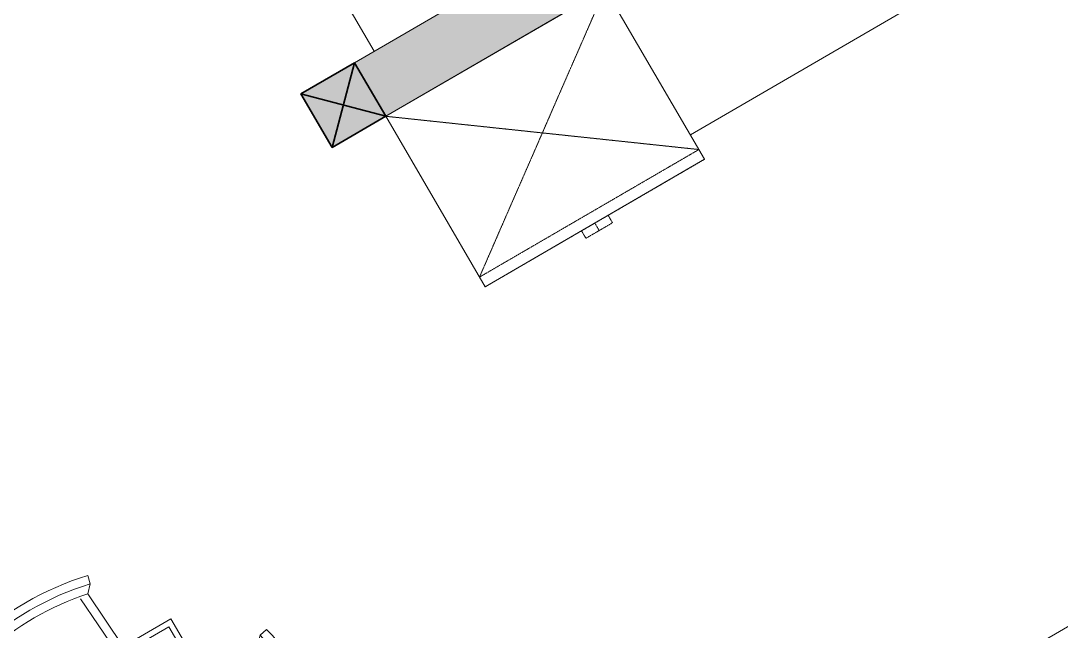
# Model space of a CAD drawing. Header units: millimetres. Extents: x 403824132 to 733479728, y 1974822364 to 2151530530.
# Drawn here: x 568552133 to 568555833, y 2063010212 to 2063012384 of the extents above; entities that cross this region are included whole.
import ezdxf

# ---------------------------------------------------------------- set-up
doc = ezdxf.new("R2010")
doc.units = ezdxf.units.MM
doc.linetypes.add('HIDDEN', pattern=[0.75, 0.5, -0.25])
for name, color, linetype, lineweight in [('A-COT VACH', 2, 'Continuous', 35), ('A-HATCH', 251, 'Continuous', 5), ('E- THAY', 9, 'Continuous', 20), ('E- Tuong', 4, 'Continuous', 13), ('E-NoiThat', 32, 'Continuous', 9), ('i_Hatch', 250, 'Continuous', 13), ('i_ThietBi', 32, 'Continuous', 13), ('LD-THAY', 9, 'Continuous', 13)]:
    doc.layers.add(name, color=color, linetype=linetype, lineweight=lineweight)

# ---------------------------------------------------------------- blocks, each defined once
blk = doc.blocks.new('A$C33A8190A')
at = {"layer": 'i_ThietBi', "linetype": 'HIDDEN'}
for p, q in [((-899.9224336948828, 40), (0, 700)), ((-899.9224336948828, 700), (0, 40))]:
    blk.add_line(p, q, dxfattribs=at)
at = {"layer": 'i_ThietBi'}
blk.add_lwpolyline([(-899.9224336948828, 700), (0, 700), (0, 0), (-899.9224336948828, 0)], close=True, dxfattribs=at)
at = {"layer": 'i_ThietBi', "linetype": 'HIDDEN'}
for points in [[(-899.9224336948828, 0), (0, 0), (0, 40), (-899.9224336948828, 40)], [(-449.9612168474705, 0), (-504.5205294382176, 0), (-504.5205294382176, -30.66110742175079), (-449.9612168474705, -30.66110742175079)], [(-395.4019042567234, 0), (-395.4019042567234, -30.66110742175079), (-449.9612168474705, -30.66110742175079), (-449.9612168474705, 0)]]:
    blk.add_lwpolyline(points, close=True, dxfattribs=at)
blk = doc.blocks.new('AAAAAAW')
at = {"color": 2, "linetype": 'Continuous'}
for p, q in [((7037145.422722901, 955091.7947491944), (7037138.366936312, 955121.8783971713)), ((7037145.422722901, 955091.7947491944), (7037170.7429759, 955065.8119493973)), ((7037583.602468624, 955065.8119392156), (7037608.922722901, 955091.7947377636)), ((7037608.922722901, 955091.7947377636), (7037615.978510975, 955121.8783853924)), ((7037716.496211364, 955091.7947491944), (7037709.440424773, 955121.8783971713)), ((7037716.496211364, 955091.7947491944), (7037741.816464359, 955065.8119493973)), ((7038154.675957083, 955065.8119392156), (7038179.99621136, 955091.7947377636)), ((7038179.99621136, 955091.7947377636), (7038187.051999435, 955121.8783853924)), ((7038377.293093964, 955085.2598176105), (7038370.237307375, 955115.3434655872)), ((7038840.793093966, 955085.2598061792), (7038847.848882037, 955115.3434538085)), ((7037170.7429759, 955065.8119493973), (7037155.767477582, 954841.1795581372)), ((7037598.577955858, 954841.1795472169), (7037583.602468624, 955065.8119392156)), ((7037741.816464359, 955065.8119493973), (7037726.840966045, 954841.1795581372)), ((7038169.651444319, 954841.1795472169), (7038154.675957083, 955065.8119392156)), ((7038377.293093964, 955085.2598176105), (7038402.613346962, 955059.2770178132)), ((7038402.613346962, 955059.2770178132), (7038388.073509827, 954841.17954183)), ((7038815.472839688, 955059.2770076316), (7038840.793093966, 955085.2598061792)), ((7038830.012666062, 954841.1795309308), (7038815.472839688, 955059.2770076316)), ((7036960.433261916, 954841.1795764954), (7036960.433240323, 953965.6795764957)), ((7038986.068196999, 954841.1795270824), (7036960.433261916, 954841.1795764954)), ((7038986.068175407, 953965.6795270821), (7038986.068196999, 954841.1795270824)), ((7036716.352981422, 954639.2572313192), (7036686.269333797, 954646.3130193922)), ((7039230.148467533, 954639.2571698644), (7039260.23211551, 954646.3129564537)), ((7036716.352981422, 954639.2572313192), (7036742.335779972, 954613.9369770396)), ((7036742.335779972, 954613.9369770396), (7036960.433256673, 954628.4768034169)), ((7039204.165667736, 954613.9369168669), (7038986.068191753, 954628.4767540016)), ((7039230.148467533, 954639.2571698644), (7039204.165667736, 954613.9369168669)), ((7036742.33576979, 954201.077484316), (7036716.352969993, 954175.7572313192)), ((7036960.433245773, 954186.5376471806), (7036742.33576979, 954201.077484316)), ((7038986.068180853, 954186.5375977657), (7039204.165657554, 954201.0774241429)), ((7039204.165657554, 954201.0774241429), (7039230.148456102, 954175.7571698644)), ((7036716.352969993, 954175.7572313192), (7036686.269322016, 954168.7014447292)), ((7039230.148456102, 954175.7571698644), (7039260.232103731, 954168.7013817908)), ((7036960.433240323, 953965.6795764957), (7038986.068175407, 953965.6795270821)), ((7037170.742943227, 953741.0471661384), (7037155.767455991, 953965.6795581371)), ((7037598.577934268, 953965.6795472169), (7037583.602435951, 953741.0471559565)), ((7037741.816431689, 953741.0471661384), (7037726.840944452, 953965.6795581371)), ((7038169.651422728, 953965.6795472169), (7038154.675924413, 953741.0471559565)), ((7038402.613314613, 953747.5820651292), (7038388.073488237, 953965.67954183)), ((7038830.012644473, 953965.6795309308), (7038815.472807338, 953747.5820549476)), ((7037145.422688949, 953715.0643675905), (7037170.742943227, 953741.0471661384)), ((7037583.602435951, 953741.0471559565), (7037608.922688949, 953715.0643561592)), ((7037716.496177409, 953715.0643675905), (7037741.816431689, 953741.0471661384)), ((7038154.675924413, 953741.0471559565), (7038179.996177413, 953715.0643561592)), ((7038377.293060333, 953721.5992665814), (7038370.237272262, 953691.5156189522)), ((7038377.293060333, 953721.5992665814), (7038402.613314613, 953747.5820651292)), ((7038815.472807338, 953747.5820549476), (7038840.793060335, 953721.5992551508)), ((7038840.793060335, 953721.5992551508), (7038847.848846923, 953691.5156071731)), ((7037145.422688949, 953715.0643675905), (7037138.366900875, 953684.980719961)), ((7037608.922688949, 953715.0643561592), (7037615.978475537, 953684.980708182)), ((7037716.496177409, 953715.0643675905), (7037709.440389338, 953684.980719961)), ((7038179.996177413, 953715.0643561592), (7038187.051964, 953684.980708182))]:
    blk.add_line(p, q, dxfattribs=at)
at = {"color": 8, "linetype": 'Continuous'}
for p, q in [((7037201.574537225, 955063.7565112115), (7037186.736068122, 954841.1795573734)), ((7037772.648025688, 955063.7565112115), (7037757.809556584, 954841.1795573734)), ((7036981.033261407, 954820.5795759876), (7036981.033240832, 953986.2795759876)), ((7038965.46819649, 954820.5795275904), (7036981.033261407, 954820.5795759876)), ((7038965.468175916, 953986.2795275906), (7038965.46819649, 954820.5795275904)), ((7036981.033240832, 953986.2795759876), (7038965.468175916, 953986.2795275906)), ((7037201.574504656, 953743.1026028028), (7037186.736046532, 953965.6795573732)), ((7037567.609343727, 953965.6795479804), (7037552.770874624, 953743.1025941421)), ((7037772.647993118, 953743.1026028028), (7037757.809534992, 953965.6795573732)), ((7038138.682832189, 953965.6795479804), (7038123.844363086, 953743.1025941421))]:
    blk.add_line(p, q, dxfattribs=at)
at = {"color": 8}
for p, q in [((7037567.609365319, 954841.1795479802), (7037552.770907192, 955063.7565025508)), ((7038138.682853783, 954841.1795479802), (7038123.844395657, 955063.7565025508)), ((7038433.444908287, 955057.221579628), (7038419.042100366, 954841.1795410664)), ((7038799.044075524, 954841.1795316949), (7038784.641278258, 955057.2215709669)), ((7037280.384742999, 954521.2280796304), (7036981.033260925, 954820.57957647)), ((7037407.663962567, 954478.8016696204), (7037065.886074668, 954820.5795743776)), ((7037499.406899352, 954521.2280742887), (7037200.055417278, 954820.5795711286)), ((7037626.686118918, 954478.8016642787), (7037284.908231019, 954820.5795690359)), ((7037872.759282049, 954611.7377330728), (7037663.917465735, 954820.5795596888)), ((7038110.502386771, 954475.8179956276), (7037765.740842226, 954820.579557178)), ((7038110.502386771, 954475.8179956276), (7037765.740842226, 954820.579557178)), ((7038294.672159762, 954568.8340786112), (7038042.926700451, 954820.5795503418)), ((7038965.468180854, 954186.5375982744), (7038331.426267175, 954820.579543227)), ((7038534.611231612, 954707.904238992), (7038421.935935168, 954820.5795409948)), ((7038560.067077477, 954778.6149164832), (7038518.102457408, 954820.579538623)), ((7038965.468194805, 954752.2230232236), (7038897.111692124, 954820.5795292764)), ((7038965.468185457, 954373.2137885074), (7038653.405170293, 954685.2768190644)), ((7036744.391216637, 954583.1054156113), (7036960.433255909, 954597.5082128778)), ((7039202.110229551, 954583.10535554), (7038986.068190991, 954597.5081634629)), ((7038326.003944462, 954537.502292367), (7038304.569516268, 954558.9367216205)), ((7038341.625459909, 954521.8807761502), (7038333.990938103, 954529.5152983344)), ((7038877.226679875, 953986.2795297664), (7038350.377441702, 954513.1287939256)), ((7038212.025921906, 954374.2944554848), (7038123.983552631, 954462.3368291019)), ((7038212.025921906, 954374.2944554848), (7038123.983552631, 954462.3368291019)), ((7038233.282321469, 954353.0380548736), (7038214.693738082, 954371.6266391751)), ((7038233.282321469, 954353.0380548736), (7038214.693738082, 954371.6266391751)), ((7038208.822534008, 954275.6744645387), (7038155.601987549, 954328.8950136232)), ((7038466.728966109, 954119.5913987192), (7038252.025447872, 954334.2949275478)), ((7038404.503570898, 954181.8167969981), (7038252.025447872, 954334.2949275478)), ((7038965.468183087, 954277.047266266), (7038930.591019311, 954311.9244317621)), ((7037366.333240353, 953986.2795558949), (7037114.227448499, 954238.3853601805)), ((7037585.355396701, 953986.2795505532), (7037333.249604849, 954238.3853548388)), ((7038034.355396701, 953986.2795505532), (7037782.249604851, 954238.3853548388)), ((7038498.21744516, 953986.2795391136), (7038221.817682953, 954262.6793149546)), ((7036960.433246536, 954217.5062377196), (7036744.391207975, 954231.9090456428)), ((7038986.068181617, 954217.5061883045), (7039202.11022089, 954231.9089855714)), ((7037670.208210442, 953986.2795484607), (7037573.665906617, 954082.8218570488)), ((7038119.208210444, 953986.2795484607), (7038022.665906617, 954082.8218570488)), ((7038600.040821647, 953986.2795366023), (7038560.067058924, 954026.2533013006)), ((7038433.444876042, 953749.6375017943), (7038419.042078775, 953965.6795410663)), ((7038799.044053933, 953965.6795316949), (7038784.641246012, 953749.6374931328))]:
    blk.add_line(p, q, dxfattribs=at)
at = {"color": 2, "linetype": 'Continuous'}
for centre, radius, start, end in [((7037377.172698532, 954103.6859681986), 1045.822171541417, 76.80048340270088, 103.1995137473424), ((7037948.246186994, 954103.6859681986), 1045.822171541417, 76.80048340270088, 103.1995137473424), ((7038609.043069596, 954097.1510366142), 1045.822171541417, 76.80048340270088, 103.1995137473424), ((7037377.172698532, 954103.6859681986), 984.0221715414186, 77.89044481323005, 102.1095523488644), ((7037948.246186994, 954103.6859681986), 984.0221715414186, 77.89044481323005, 102.1095523488644), ((7038609.043069596, 954097.1510366142), 1014.922171541418, 76.80048340270088, 103.1995137473424), ((7038609.043069596, 954097.1510366142), 984.0221715414186, 77.89044481323005, 102.1095523488644), ((7037704.461750989, 954407.5072069481), 1045.822171541417, 166.8004834466142, 193.1995137511709), ((7038242.039686537, 954407.5071942328), 1045.822171541417, 346.8004834222621, 13.19951373493623), ((7037704.461750989, 954407.5072069481), 1014.922171541418, 166.8004834466142, 193.1995137511709), ((7037704.461750989, 954407.5072069481), 984.0221715414186, 167.8904447942521, 192.1095524362199), ((7038242.039686537, 954407.5071942328), 984.0221715414186, 347.8904447600133, 12.10955240687231), ((7038242.039686537, 954407.5071942328), 1014.922171541418, 346.8004834222621, 13.19951373493623), ((7037377.172713316, 954703.1731371556), 984.0221715414186, 257.89044481323, 282.1095523488645), ((7037948.246201779, 954703.1731371556), 984.0221715414186, 257.89044481323, 282.1095523488645), ((7038609.043084702, 954709.7080361464), 1014.922171541418, 256.8004834027009, 283.1995137473425), ((7038609.043084702, 954709.7080361464), 984.0221715414186, 257.89044481323, 282.1095523488645), ((7037377.172713316, 954703.1731371556), 1045.822171541417, 256.8004834027009, 283.1995137473425), ((7037377.172713316, 954703.1731371556), 1014.922171541418, 256.8004834027009, 283.1995137473425), ((7037948.246201779, 954703.1731371556), 1045.822171541417, 256.8004834027009, 283.1995137473425), ((7037948.246201779, 954703.1731371556), 1014.922171541418, 256.8004834027009, 283.1995137473425), ((7038609.043084702, 954709.7080361464), 1045.822171541417, 256.8004834027009, 283.1995137473425)]:
    blk.add_arc(centre, radius, start, end, dxfattribs=at)
at = {"color": 8, "linetype": 'Continuous'}
for centre in [(7037377.172698532, 954103.6859681986), (7037948.246186994, 954103.6859681986)]:
    blk.add_arc(centre, 1014.922171541418, 76.80048340270088, 103.1995137473424, dxfattribs=at)
at = {"color": 8}
for centre, radius, start, end in [((7038160.864861967, 954564.3602552128), 37.56386467009188, 166.0384723078694, 254.4359223569285), ((7038106.742750776, 954532.8133772865), 44.28682309241754, 353.9865708197663, 66.48782375426768), ((7038165.082215165, 954576.9880288466), 23.71430456975139, 158.7907787030892, 250.7624297853872), ((7038139.730157658, 954565.286293598), 20.53877804133036, 328.6409303441316, 80.91227821331633), ((7038215.484375651, 954585.4545418515), 30.87220209516123, 147.0310155199571, 225.0700473188842), ((7038174.141566833, 954581.0723694302), 26.21356438686432, 318.1933990584165, 53.90766383716564), ((7038259.258564968, 954564.254286107), 37.56386467009188, 126.0384722685216, 214.4359224009603), ((7038197.520680212, 954574.87699804), 44.28682309241754, 313.9865707637572, 26.48782383021965), ((7038270.606221389, 954571.2168595504), 23.71430456975139, 118.7907786233415, 210.7624298171029), ((7038243.663688168, 954578.5487987378), 20.53877804133036, 288.6409302818126, 40.91227818012279), ((7038314.65868596, 954545.3047005319), 30.87220209516123, 107.0310154585595, 185.0700473473505), ((7038280.1714509, 954568.5224069677), 26.21356438686432, 278.1933989877536, 13.90766386556039), ((7038084.851002918, 954522.5315027056), 26.21356438686432, 358.193399000597, 93.9076638450256), ((7038113.704625768, 954552.4630867898), 30.87220209516123, 187.0310155221967, 265.0700473164075), ((7038110.562171811, 954517.446413816), 29.076542895512, 8.578276167023063, 117.9127010847434), ((7038127.947053817, 954551.93063196), 32.21870847391171, 195.8330252398021, 290.6579521340827), ((7038198.727743288, 954550.5274936069), 32.21870847391171, 155.8330252367505, 250.6579520107867), ((7038163.244122864, 954535.2858366572), 29.076542895512, 328.5782761256177, 77.91270120002464), ((7038237.32774312, 954526.654558365), 23.19747010121643, 141.2967014666794, 236.1216283109957), ((7038209.842963961, 954522.4442966986), 20.93511088476864, 314.0419523986267, 63.37637743995557), ((7038279.371687027, 954529.3199849634), 32.21870847391171, 115.8330252592557, 210.6579520433989), ((7038242.392508534, 954540.452629925), 29.076542895512, 288.5782761539557, 37.91270111384553), ((7038334.564398745, 954500.9268559181), 37.56386467009188, 86.03847225714806, 174.4359223617684), ((7038294.098582825, 954548.7486727171), 44.28682309241754, 273.986570869189, 346.4878238609024), ((7038068.637428108, 954488.3194396122), 20.53877804133036, 8.640930332527972, 120.9122781611231), ((7038080.536500483, 954513.5794773072), 23.71430456975139, 198.7907787265376, 290.7624298312242), ((7038105.934092498, 954480.4522417705), 29.076542895512, 8.578276167023063, 117.9127010847434), ((7038123.318974506, 954514.9364599142), 32.21870847391171, 195.8330252398021, 290.6579521340827), ((7038142.181750304, 954490.2412849679), 23.19747010121643, 21.29670151271758, 116.1216283637296), ((7038152.277946333, 954516.1489327687), 20.93511088476864, 194.0419524087804, 303.3763773696843), ((7038153.93732479, 954511.1250798728), 20.93511088476864, 354.0419523984777, 103.3763773924367), ((7038172.285583089, 954532.0172029258), 23.19747010121643, 181.2967014621411, 276.1216282906643), ((7038226.645637336, 954506.2007362287), 23.19747010121643, 141.2967014666794, 236.1216283109957), ((7038199.160858178, 954501.990474562), 20.93511088476864, 314.0419523986267, 63.37637743995557), ((7038279.018059768, 954476.8465139336), 23.19747010121643, 101.2967014291699, 196.1216283250585), ((7038255.257193407, 954491.2881418671), 20.93511088476864, 274.0419524061677, 23.37637735860937), ((7038301.170838391, 954479.3373005872), 23.19747010121643, 101.2967014291699, 196.1216283250585), ((7038277.409972029, 954493.7789285207), 20.93511088476864, 274.0419524061677, 23.37637735860937), ((7038323.378001211, 954489.9487061196), 23.19747010121643, 101.2967014291699, 196.1216283250585), ((7038299.617134851, 954504.3903340531), 20.93511088476864, 274.0419524061677, 23.37637735860937), ((7038347.732663832, 954498.9663636228), 23.71430456975139, 78.79077875017815, 170.7624298151291), ((7038331.806365633, 954521.9012814198), 20.53877804133036, 248.640930309227, 0.9122781916095888), ((7038064.240796627, 954442.2398461036), 44.28682309241754, 33.98657080542964, 106.4878237929903), ((7038085.422796902, 954501.1951791152), 37.56386467009188, 206.0384723226221, 294.4359223499702), ((7038112.364134434, 954454.96583115), 20.93511088476864, 34.0419524221702, 143.3763773518689), ((7038112.990517912, 954482.7641589995), 23.19747010121643, 221.2967014695181, 316.1216282828821), ((7038137.553670992, 954453.2471129216), 23.19747010121643, 21.29670151271758, 116.1216283637296), ((7038147.649867021, 954479.154760723), 20.93511088476864, 194.0419524087804, 303.3763773696843), ((7038149.309245477, 954474.130907827), 20.93511088476864, 354.0419523984777, 103.3763773924367), ((7038167.657503777, 954495.02303088), 23.19747010121643, 181.2967014621411, 276.1216282906643), ((7038256.810896947, 954466.2351084013), 23.19747010121643, 101.2967014291699, 196.1216283250585), ((7038233.050030584, 954480.676736335), 20.93511088476864, 274.0419524061677, 23.37637735860937), ((7038327.516608225, 954461.2371629836), 32.21870847391171, 75.8330252798322, 170.6579520891057), ((7038306.344840287, 954493.5350215216), 29.076542895512, 248.5782761436271, 357.9127011445724), ((7038364.822794792, 954450.800119796), 30.87220209516123, 67.03101551501791, 145.070047311018), ((7038353.32809403, 954490.7538822085), 26.21356438686432, 238.1933989526573, 333.9076638611759), ((7038054.079806449, 954420.2917289478), 26.21356438686432, 38.19339903106032, 133.907663794871), ((7038056.943312474, 954461.7674038706), 30.87220209516123, 227.0310154635651, 305.0700473569482), ((7038097.278417605, 954401.6090936648), 29.076542895512, 48.57827619212944, 157.9127011500429), ((7038088.429981718, 954439.2003241244), 32.21870847391171, 235.8330252244034, 330.657952103282), ((7038115.695491836, 954434.7954010292), 20.93511088476864, 74.04195241248634, 183.3763773748825), ((7038098.306908705, 954456.4927871642), 23.19747010121643, 261.2967014186915, 356.1216283236893), ((7038129.02847887, 954420.7452425793), 20.93511088476864, 34.0419524221702, 143.3763773518689), ((7038129.654862347, 954448.5435704284), 23.19747010121643, 221.2967014695181, 316.1216282828821), ((7038300.269132542, 954420.695530816), 23.19747010121643, 61.29670138083022, 156.1216283010965), ((7038291.350152394, 954447.0316501486), 20.93511088476864, 234.0419523506694, 343.3763773674817), ((7038351.545926792, 954404.0095730143), 37.56386467009188, 46.03847227554484, 134.4359223381847), ((7038351.286584691, 954466.6541351308), 44.28682309241754, 233.9865708583101, 306.4878237622672), ((7038063.650577806, 954383.6618831006), 20.53877804133036, 48.64093034705945, 160.9122782149553), ((7038056.528956799, 954410.6607708916), 23.71430456975139, 238.7907787245383, 330.7624297763851), ((7038089.901954452, 954345.5367663474), 44.28682309241754, 73.98657077435878, 146.487823853711), ((7038068.232550465, 954404.3146988812), 37.56386467009188, 246.0384722620045, 334.4359223452029), ((7038132.359836273, 954400.574812458), 20.93511088476864, 74.04195241248634, 183.3763773748825), ((7038114.971253141, 954422.272198593), 23.19747010121643, 261.2967014186915, 356.1216283236893), ((7038147.808154478, 954366.8132248772), 20.93511088476864, 74.04195241248634, 183.3763773748825), ((7038130.419571348, 954388.510611012), 23.19747010121643, 261.2967014186915, 356.1216283236893), ((7038289.16500685, 954397.54534997), 23.19747010121643, 61.29670138083022, 156.1216283010965), ((7038280.246026702, 954423.8814693023), 20.93511088476864, 234.0419523506694, 343.3763773674817), ((7038280.455242553, 954364.0214559578), 23.19747010121643, 21.29670151271758, 116.1216283637296), ((7038290.55143858, 954389.9291037588), 20.93511088476864, 194.0419524087804, 303.3763773696843), ((7038320.634963135, 954378.1357367112), 32.21870847391171, 35.83302519554897, 130.6579521139745), ((7038325.177111241, 954416.4862818924), 29.076542895512, 208.5782762019431, 317.9127011147625), ((7038360.373222931, 954394.0433511492), 23.71430456975139, 38.79077873122104, 130.7624297534186), ((7038362.915251687, 954421.8497446092), 20.53877804133036, 208.640930279084, 320.9122781664652), ((7038096.226162137, 954322.1921745135), 26.21356438686432, 78.19339905206539, 173.9076638591698), ((7038141.327184669, 954335.6479776296), 29.076542895512, 88.57827616241256, 197.9127011192987), ((7038110.38571235, 954358.7568658616), 32.21870847391171, 275.8330252209153, 10.65795208600727), ((7038163.656738953, 954334.2176302464), 20.93511088476864, 74.04195241248634, 183.3763773748825), ((7038146.268155825, 954355.9150163813), 23.19747010121643, 261.2967014186915, 356.1216283236893), ((7038196.861053362, 954337.5702452223), 20.93511088476864, 114.0419523437152, 223.3763773117279), ((7038169.593814915, 954343.014241502), 23.19747010121643, 301.2967015264796, 36.12162830225017), ((7038218.189552687, 954351.9308181535), 23.19747010121643, 101.2967014291699, 196.1216283250585), ((7038194.428686327, 954366.3724460877), 20.93511088476864, 274.0419524061677, 23.37637735860937), ((7038253.234778957, 954346.6994187515), 20.93511088476864, 154.0419523914508, 263.3763773242558), ((7038228.847529118, 954333.3427188359), 23.19747010121643, 341.2967014435073, 76.12162829414673), ((7038257.09713134, 954375.1553028164), 20.93511088476864, 154.0419523914508, 263.3763773242558), ((7038232.7098815, 954361.7986029008), 23.19747010121643, 341.2967014435073, 76.12162829414673), ((7038290.077492633, 954345.3583725892), 29.076542895512, 168.5782761480717, 277.9127012197869), ((7038261.946750029, 954318.8997870913), 32.21870847391171, 355.8330252301698, 90.65795206909667), ((7038302.257303342, 954318.8511111914), 37.56386467009188, 6.038472303033162, 94.43592237225668), ((7038342.325784108, 954367.006331792), 44.28682309241754, 193.9865708309115, 266.4878238591177), ((7038342.504358027, 954346.1605432902), 30.87220209516123, 27.03101555694677, 105.0700473217795), ((7038359.380689807, 954384.1555521948), 26.21356438686432, 198.1933989973413, 293.9076638256041), ((7038071.759685093, 954355.8050110372), 30.87220209516123, 267.0310155412907, 345.0700473558866), ((7038127.103009433, 954300.2840579314), 20.53877804133036, 88.64093032891655, 200.912278212519), ((7038104.292980678, 954316.3887161831), 23.71430456975139, 278.7907786557149, 10.7624298022046), ((7038171.719083309, 954287.9525837213), 44.28682309241754, 113.9865708465742, 186.487823826739), ((7038117.337630056, 954319.0502679556), 37.56386467009188, 286.0384722807776, 14.43592238516387), ((7038217.469485988, 954313.4328328872), 29.076542895512, 128.578276183737, 237.9127010852361), ((7038178.912836042, 954311.2464732813), 32.21870847391171, 315.8330252510097, 50.65795208440854), ((7038271.409039325, 954296.4315773176), 44.28682309241754, 153.9865708132504, 226.487823876318), ((7038209.761223122, 954285.2980611464), 37.56386467009188, 326.0384723287325, 54.43592236488907), ((7038322.434152802, 954325.2094143416), 20.53877804133036, 168.6409303374863, 280.912278228853), ((7038302.613240588, 954305.5424657372), 23.71430456975139, 358.7907786943965, 90.76242977381158), ((7038191.569321823, 954274.1347112649), 26.21356438686432, 118.193398926501, 213.9076638475686), ((7038151.220998213, 954284.1568895936), 30.87220209516123, 307.0310155370275, 25.07004733187579), ((7038229.304624992, 954277.1993751432), 20.53877804133036, 128.6409304036603, 240.9122781779852), ((7038201.479254463, 954274.8742552092), 23.71430456975139, 318.7907786996188, 50.76242977788307), ((7038295.497161468, 954298.605960268), 26.21356438686432, 158.1933989938039, 253.9076637912073), ((7038258.146420295, 954280.3479918131), 30.87220209516123, 347.0310155219983, 65.07004738806286)]:
    blk.add_arc(centre, radius, start, end, dxfattribs=at)
blk = doc.blocks.new('COT220')
at = {"layer": 'i_Hatch'}
h = blk.add_hatch(color=256, dxfattribs=at)
h.dxf.hatch_style = 1
h.paths.add_polyline_path([(-124343785.6764652, 101818213.3575816), (-124343565.6764652, 101818213.3575816), (-124343565.6764652, 101818433.3575816), (-124343785.6764652, 101818433.3575816)])
at = {"layer": 'A-COT VACH'}
for p, q in [((-124343785.6764652, 101818433.3575816), (-124343565.6764652, 101818213.3575816)), ((-124343785.6764652, 101818213.3575816), (-124343565.6764652, 101818433.3575816))]:
    blk.add_line(p, q, dxfattribs=at)
blk.add_lwpolyline([(-124343785.6764652, 101818213.3575816), (-124343565.6764652, 101818213.3575816), (-124343565.6764652, 101818433.3575816), (-124343785.6764652, 101818433.3575816)], close=True, dxfattribs=at)
blk = doc.blocks.new('LUOICOTA-BT4')
at = {"layer": 'E- Tuong'}
blk.add_blockref('COT220', (131377081.6763905, -101034234.3390051), dxfattribs=at)
blk = doc.blocks.new('MB TANG 1')
at = {"layer": 'A-HATCH'}
h = blk.add_hatch(color=256, dxfattribs=at)
h.dxf.hatch_style = 1
h.paths.add_polyline_path([(7038960.168316902, 707144.9860604107), (7035160.168247312, 707144.9860604107), (7035160.168247312, 705634.9568663008), (7035380.168247312, 705634.9568663008), (7035380.168247312, 706924.9860604106), (7038960.168316902, 706924.9860604106)])
h.paths.add_polyline_path([(7038960.168320715, 703544.9486484798), (7035380.152217283, 703544.9486484798), (7035380.152217283, 704834.9568663008), (7035160.152217163, 704834.9568663008), (7035160.152217163, 703324.9646822959), (7035880.183608012, 703324.9646822959), (7035880.18360796, 702325.0308779016), (7036100.18360808, 702325.0308779016), (7036100.18360808, 703324.9817994088), (7038960.168320715, 703324.9817994088)])
h.paths.add_polyline_path([(7043880.168313801, 707145.0088893026), (7041933.906659975, 707145.0088893026), (7041933.906659975, 706925.0088893026), (7043660.168313802, 706925.0088893026), (7043660.168313802, 706035.1155964686), (7043880.168313801, 706035.1155964686)])
h.paths.add_polyline_path([(7043880.168315102, 704434.882763032), (7043660.168315102, 704434.882763032), (7043660.168317615, 703544.9875112028), (7041860.154902961, 703544.9875112028), (7041860.154540998, 702524.9611106453), (7042080.154540998, 702524.9611106453), (7042080.154857459, 703324.9875112026), (7043880.168318237, 703324.9875112026)])
h.paths.add_polyline_path([(7043880.168313801, 699524.9935334176), (7042080.154517087, 699524.9935334176), (7042080.154511662, 700324.9852359502), (7041860.154511661, 700324.9852359502), (7041860.154516998, 699524.9821937935), (7041860.153814139, 699304.9935334176), (7043660.168313802, 699304.9935334176), (7043660.168313802, 698796.1543634721), (7043880.168313801, 698796.1543634725)])
h.paths.add_polyline_path([(7036100.180572143, 700524.9607856931), (7035880.180572143, 700524.9607856931), (7035880.183571093, 699524.9707046003), (7035160.168285933, 699524.9707046003), (7035160.168285937, 699158.9150465301), (7035380.168285936, 699158.9150465301), (7035380.168285936, 699414.9707046003), (7037570.168336984, 699414.9707046003), (7037570.168415433, 699304.9875062642), (7037680.168415429, 699304.9875847225), (7037680.168336973, 699414.9878215939), (7038960.168355495, 699414.9878215939), (7038960.168355495, 699524.9707046003), (7036100.183571211, 699524.9707046003)])
h.paths.add_polyline_path([(7035980.169401856, 698104.9851480604), (7038050.162296792, 698104.9847530331), (7038050.162313618, 698214.9847530313), (7037680.169192888, 698214.9848880324), (7037680.168267086, 698504.9874859988), (7037570.168267087, 698504.9874075404), (7037570.169192888, 698214.9849048578), (7035380.168285937, 698214.9852372538), (7035380.168285937, 698358.9150465303), (7035160.168285937, 698358.9150465303), (7035160.168285935, 697798.0609133199), (7035380.168285937, 697798.0609133199), (7035380.168285937, 697954.9851656504), (7035980.169401856, 697954.9851656504)])
h.paths.add_polyline_path([(7035380.168285937, 698104.9852373125), (7035925.169401855, 698104.9851564732), (7035925.169401855, 698009.9851656504), (7035380.168285937, 698009.9851656504)], flags=16)
h.paths.add_polyline_path([(7035380.168285935, 696998.06091332), (7035160.168285935, 696998.06091332), (7035160.168285935, 693980.1993016414), (7035380.168285937, 693980.1993016414)])
h.paths.add_polyline_path([(7035800.159019865, 692534.9816183008), (7035380.168285936, 692534.9816183001), (7035380.168285935, 693180.1993016414), (7035160.168285935, 693180.1993016414), (7035160.168285935, 692314.9816182997), (7035800.158833222, 692314.9816183007)])
h.paths.add_polyline_path([(7039630.391261595, 692534.9851627946), (7039070.160046843, 692534.9851627949), (7039070.152957362, 698214.9849981816), (7038850.162313618, 698214.9846306649), (7038850.162296792, 698104.9858796997), (7038960.16233044, 698104.9847044835), (7038960.159673053, 692534.985162795), (7038540.16025635, 692534.9851627953), (7038540.160443346, 692314.9851627953), (7039630.391261595, 692314.9851627946)])
h.paths.add_polyline_path([(7042064.562357957, 692799.1889101116), (7041924.135129333, 692968.5411863303), (7041401.275708312, 692534.9851627946), (7040830.392047827, 692534.9851627945), (7040830.391484194, 692314.9851627946), (7041480.62285018, 692314.9851627946)])
h.paths.add_polyline_path([(7043880.168313801, 694304.6928120708), (7043880.168313801, 694865.1579364073), (7043660.168313802, 694865.1579364073), (7043660.168313802, 694408.0631953529), (7043155.788047292, 693989.8301217846), (7043296.215275916, 693820.477845565)])
h.paths.add_polyline_path([(7043880.168313801, 697996.1543634721), (7043660.168313801, 697996.1543634721), (7043660.168313802, 695665.1579364074), (7043880.168313798, 695665.1579364074)])
h.paths.add_polyline_path([(7044100.121860933, 703744.9255070605), (7043880.16831705, 703744.9312093994), (7043880.168318237, 703324.9875112026), (7043537.730255092, 703324.9875112026), (7043537.725477456, 703104.9403535923), (7044100.105938792, 703104.9255839301)])
h.paths.add_polyline_path([(7044100.640885091, 699744.9018718589), (7043537.6798345, 699744.9035115562), (7043537.679834577, 699524.9935334176), (7043880.168313801, 699524.9935334176), (7043880.168313801, 699104.9035689068), (7044100.638327205, 699104.9019488158)])
at = {"layer": 'E- THAY'}
blk.add_line((7038880.181614718, 703324.9674523334), (7038880.181614718, 702324.9674523185), dxfattribs=at)
at = {"layer": 'E- Tuong'}
for p, q in [((7035380.152217283, 703544.9486484798), (7038960.168320715, 703544.9486484798)), ((7038960.168320715, 703324.9817994088), (7038960.168320715, 703544.9486484798)), ((7038960.168320715, 703324.9817994088), (7036100.18360808, 703324.9817994088))]:
    blk.add_line(p, q, dxfattribs=at)
at = {"layer": 'E-NoiThat'}
for p, q in [((7038960.155942511, 706324.9669758937), (7035980.168294998, 706324.9646571158)), ((7035980.168369572, 704144.9450736941), (7038060.247584727, 704144.9474053498))]:
    blk.add_line(p, q, dxfattribs=at)
at = {"layer": 'i_Hatch', "color": 252, "transparency": 33554687}
blk.add_blockref('LUOICOTA-BT4', (5664.168395422399, -80654.03677708187), dxfattribs=at)
at = {"layer": 'i_ThietBi', "ltscale": 0.5, "rotation": 180}
blk.add_blockref('A$C33A8190A', (7038060.247582053, 704244.9474053498), dxfattribs=at)
at = {"layer": 'LD-THAY'}
blk.add_blockref('AAAAAAW', (3554.256605662405, -249263.4726490947), dxfattribs=at)
blk = doc.blocks.new('MBT1 BT4')
at = {"layer": 'E- Tuong'}
blk.add_blockref('MB TANG 1', (35777.18274698779, 71734.89381379646), dxfattribs=at)

msp = doc.modelspace()

# ---------------------------------------------------------------- block references
at = {"layer": 'E- THAY', "xscale": 1.003354102868895, "yscale": 1.003354102868895, "zscale": 1.003354102868895, "rotation": 210.190698182552}
msp.add_blockref('MBT1 BT4', (574297856.828825, 2067254084.472809, -0.06793534929270001), dxfattribs=at)
msp.add_blockref('MBT1 BT4', (574297856.828825, 2067254084.472809, -0.06793534929270001), dxfattribs=at)

doc.saveas('drawing.dxf')
